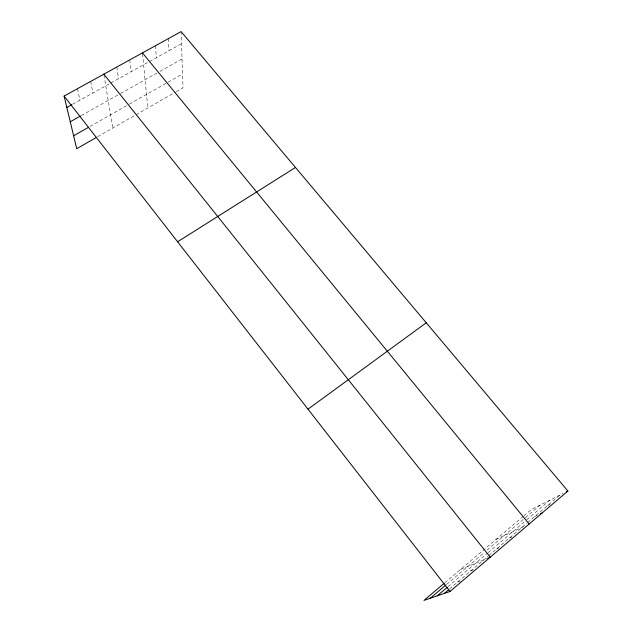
<?xml version="1.0" encoding="UTF-8"?>
<svg xmlns="http://www.w3.org/2000/svg" width="632" height="632" viewBox="0 0 632 632"><rect width="100%" height="100%" fill="white"/><g stroke="black" fill="none" stroke-linecap="round" stroke-linejoin="round"><path stroke-width="0.47" stroke-dasharray="3.16 2.37" d="M449.471 589.024L488.023 556.223M488.733 555.623L526.859 523.185M527.57 522.585L559.881 495.093M446.548 584.442L484.152 552.566M486.996 550.156L524.623 518.256M525.334 517.655L540.107 505.134M447.969 586.701L487.383 553.237M488.117 552.613L525.271 521.06M526.725 519.828L549.856 500.181M444.825 582.744L523.13 516.462M523.857 515.846L531.149 509.676L563.088 493.466M97.636 136.725L175.546 92.09M176.375 91.616L183.019 87.809L181.123 32.532M90.147 126.392L128.636 104.549M129.489 104.067L167.204 82.658M168.065 82.176L182.545 73.952M81.315 115.553L119.764 93.955M120.594 93.496L157.502 72.759M159.967 71.376L182.032 58.981M72.561 104.272L110.015 83.456M110.861 82.982L148.718 61.944M149.563 61.478L181.51 43.719M547.351 505.75L549.951 504.47M534.688 516.526L537.2 515.317M495.804 539.594L523.494 526.669M509.305 538.124L511.944 536.931M496.586 548.939L499.138 547.833M460.428 569.527L487.817 558.182M470.737 570.933L473.415 569.874M457.592 582.112L460.159 581.163M77.475 88.693L79.932 100.172M90.724 81.394L92.912 92.959M104.004 75.137L112.741 128.075M116.841 67.008L118.5 78.739M129.71 59.914L131.116 71.724M142.54 53.807L147.817 107.977M155.456 45.725L156.365 57.694M168.341 38.631L168.997 50.679"/><path stroke-width="0.95" d="M444.296 593.424L448.728 589.648M444.106 583.344L423.961 600.4L450.008 591.465L567.899 491.024L181.092 31.6L64.101 96.072L76.717 148.71L96.032 137.642M430.281 598.228L445.813 585.066M437.186 595.865L447.251 587.318M307.997 409.173L426.26 322.794M177.6 241.772L295.484 167.464M73.62 135.769L88.504 127.324M70.263 121.763L80.469 116.027M66.826 107.456L71.74 104.722M566.296 491.838L567.899 491.024M540.55 513.705L542.224 512.9M487.817 558.182L490.258 557.163L103.846 74.165M142.453 52.891L529.166 524.023M64.101 96.072L450.008 591.465"/></g></svg>
